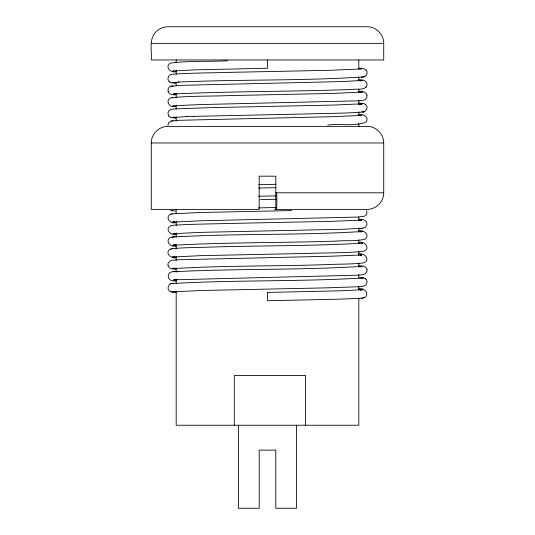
<?xml version="1.0" encoding="UTF-8"?>
<svg xmlns="http://www.w3.org/2000/svg" width="535" height="535" viewBox="0 0 535 535"><rect width="100%" height="100%" fill="white"/><g stroke="black" fill="none" stroke-linecap="round" stroke-linejoin="round"><path stroke-width="0.8" d="M383.729 43.355L383.722 59.96L151.278 59.96C151.993 50.644 148.576 39.062 156.133 31.612C159.276 28.582 163.509 26.797 167.876 26.75L367.124 26.75C375.998 26.616 383.856 34.481 383.729 43.355L151.271 43.355M366.97 269.526L366.997 271.332L365.298 273.866L362.737 274.749L356.444 275.211L175.614 279.778M167.916 125.424L168.572 122.869L170.27 121.331L177.379 120.348L331.6 116.71L361.66 115.433L360.637 115.881M167.997 265.293L168.043 263.494L169.969 260.966L172.444 260.217L178.717 259.763L330.978 256.225L361.934 254.968L360.289 255.155L361.56 254.927L360.59 255.489M227.656 60.749C208.657 61.859 189.316 60.522 170.451 63.137C164.312 66.587 170.765 73.442 176.042 71.697M275.799 209.386L275.799 176.182L259.201 176.182L259.201 209.386L151.278 209.386L151.271 142.972C151.144 134.104 159.002 126.24 167.876 126.374L367.124 126.374C375.998 126.24 383.856 134.104 383.729 142.972L383.729 192.787C383.856 201.655 375.998 209.519 367.124 209.386L274.615 209.386M327.708 125.05C340.166 123.438 354.11 126.594 365.907 122.248C369.912 117.412 362.991 113.467 358.564 114.63M366.769 210.743L366.829 213.793L365.933 215.217L364.215 216.287L357.848 217.056L200.137 220.801L172.317 222.159L174.29 221.697L173.828 221.804M361.439 289.836L360.309 290.057L362.703 289.689L339.926 290.826L267.42 292.418L267.58 300.703L307.217 299.901C324.966 299.419 342.734 299.312 360.456 298.202C370.889 298.69 367.11 286.793 358.544 288.927M176.282 246.06C168.899 248.093 163.763 237.607 173.213 236.951M176.677 271.559C165.736 269.78 165.201 282.38 176.316 280.922M360.149 92.602L362.442 92.08L332.342 93.444L228.746 95.598C209.606 96.38 190.333 95.805 171.267 97.731C164.499 99.784 169.481 108.398 175.259 106.505L174.45 106.438M173.179 94.207L176.57 93.759L173.681 93.999C233.36 91.171 293.147 91.679 352.846 89.432C357.293 88.422 365.031 90.963 367.017 85.299C367.913 80.725 362.409 79.481 358.978 79.795M361.199 243.425L362.583 243.151C311.678 246.174 260.572 245.498 209.593 247.116C197.275 247.551 184.909 247.504 172.624 248.594C163.128 250.494 169.883 259.468 176.603 257.689M365.766 87.493L366.408 86.73M170.932 214.107C164.586 216.568 169.889 224.346 175.353 222.727M358.818 100.078L358.818 104.258L362.583 103.783L334.402 105.034L210.275 107.655L174.624 108.913L170.932 109.448L168.799 110.879L167.896 113.226L168.973 116.269M364.649 76.632C367.164 75.616 367.926 72.024 366.04 70.078M361.045 278.354L362.483 277.999C299.212 281.805 235.627 279.818 172.344 283.55M170.384 249.163L171.12 248.929M173.674 256.78L174.383 256.559L172.337 257.007L200.926 255.643L304.127 253.49C323.488 252.874 342.902 253.015 362.228 251.557C371.377 250.266 365.739 240.482 358.738 242.469M360.61 81.046L362.182 80.444L342.213 81.567L178.951 85.393L170.23 86.489L168.933 87.479L168.104 88.964L168.104 91.452M172.691 105.823L200.057 104.579L357.942 100.827L363.619 100.259L365.479 99.403L366.863 97.477L366.93 94.996M360.175 220.808L361.667 220.032L359.018 220.366L361.78 220.132L330.128 221.383L230.665 223.436C211.512 223.971 192.326 224.025 173.2 225.268C163.563 226.098 169.18 236.544 176.557 234.41M174.657 279.43L173.266 280.126L177.219 279.671M193.516 116.369L305.351 113.975C324.19 113.427 343.055 113.427 361.861 112.156C366.161 112.751 369.197 106.739 365.265 104.245M364.134 76.833C302.389 81.086 240.195 79.187 178.315 82.102L179.018 82.062L172.658 82.738L174.122 82.216M174.176 233.26L172.965 233.688L202.15 232.33L341.718 229.288L362.462 228.258L365.586 227.134L367.097 224.339L366.187 221.296L363.212 219.671L358.918 219.216M172.952 283.443C167.95 282.774 165.97 290.492 170.926 291.836M173.634 291.649L174.484 291.421L172.237 291.856L201.648 290.492L325.514 287.877L358.804 286.733L363.098 286.278L366.114 284.74L367.11 281.724L366.649 280.099L365.492 278.768M360.583 267.032L362.135 266.376C299.914 270.228 237.366 268.557 175.072 271.673M364.91 76.512L361.513 77.321M360.697 232.09L362.275 231.501C299.011 235.5 235.4 233.36 172.089 237.065M170.939 86.215L172.691 85.854M174.156 268.135L174.47 268.022L172.685 268.65C225.168 265.347 277.946 266.443 330.51 264.477C341.711 263.956 353.02 264.303 364.148 262.819C370.936 259.475 364.054 252.286 358.504 254.058M174.336 116.978L172.865 117.479L187.344 116.576M173.741 70.754L172.972 71.001L195.315 69.844L267.58 68.259L267.42 59.96M360.924 103.991L361.627 103.763M173.26 245.264C227.502 242.235 281.978 242.957 336.294 241.078C345.824 240.195 355.822 241.606 365.111 239.125C370.447 234.939 363.539 229.462 358.651 230.873M171.969 213.866L199.863 212.502L291.769 210.569M170.458 214.221L172.437 213.753M362.757 112.036L363.298 111.922M363.586 111.848L364.128 111.735M172.089 248.708L172.624 248.594M170.698 283.871L171.314 283.757M171.421 120.93L172.999 120.689M361.56 298.089L362.315 297.975M363.205 297.834L363.967 297.721M361.546 68.975L329.199 70.312L229.609 72.365C210.456 72.987 191.242 72.82 172.123 74.305C168.211 74.352 166.231 79.982 169.755 82.096M358.811 104.211L361.68 103.897M173.621 236.925L174.724 236.811M359.701 228.498L360.938 228.385M361.199 228.371L362.462 228.258M175.079 93.886L176.57 93.759M173.527 271.787L175.159 271.673M176.965 271.553L178.536 271.452M186.635 116.597L194.165 116.349M258.412 184.662L275.933 184.321M258.739 188.019L275.659 187.691M258.278 196.238L275.712 195.904M276.227 199.281L260.438 199.588M258.338 207.881L276.682 207.526M151.271 142.972L383.729 142.972M275.799 192.787L383.729 192.787M358.59 91.365C361.593 91.552 366.087 91.358 366.97 95.11M358.824 265.748C361.867 265.868 366.221 265.848 367.01 269.647M176.008 269.212C172.959 269.152 168.572 269.038 167.957 265.173M175.6 83.253L171.287 82.798L169.575 81.982M358.824 102.987L363.365 103.469L365.445 104.358M359.219 68.146L363.981 68.741L366.154 70.192M175.895 118.188L171.046 117.6L168.866 116.155M176.089 292.531L170.451 291.715M175.4 94.909C172.678 94.795 168.853 94.588 168.064 91.331M175.487 211.144L170.665 210.395M173.126 106.325L173.942 106.391M359.814 277.438L361.948 277.665M362.697 277.765L365.679 278.882M361.058 277.551L363.606 277.879M172.21 97.865L172.825 97.979M361.921 111.601L362.462 111.715M172.089 292.077L172.558 292.19M172.524 86.195L172.919 86.309M171.762 210.69L172.163 210.803M358.818 59.96L358.818 69.149M358.818 77.508L358.818 80.852M358.818 89.211L358.818 92.555M358.818 111.782L358.818 115.961M358.818 123.485L358.818 126.828M358.818 217.103L358.818 220.447M358.818 227.97L358.818 232.143M358.818 239.667L358.818 243.846M358.818 251.37L358.818 255.549M358.818 263.073L358.818 267.253M358.818 274.776L358.818 278.12M358.818 286.479L358.818 289.823M358.818 298.182L358.818 425.231L176.182 425.231L176.182 291.495M305.545 425.231L305.545 375.423L234.29 375.423L234.29 425.231M296.557 425.231L296.557 508.25L275.799 508.25L275.799 450.136L259.201 450.136L259.201 508.25L238.443 508.25L238.443 425.231M176.182 59.96L176.182 62.461M176.182 69.985L176.182 74.164M176.182 82.524L176.182 85.867M176.182 93.391L176.182 97.571M176.182 105.094L176.182 109.274M176.182 116.797L176.182 120.977M176.182 209.58L176.182 213.759M176.182 221.283L176.182 225.462M176.182 232.979L176.182 237.159M176.182 244.682L176.182 248.862M176.182 256.385L176.182 260.565M176.182 268.088L176.182 272.268M176.182 279.792L176.182 283.135M276.622 192.801A16.638 1.578 86.6 0 1 275.833 209.279M173.982 245.07L172.872 245.184L175.493 244.93L173.982 245.07"/></g></svg>
